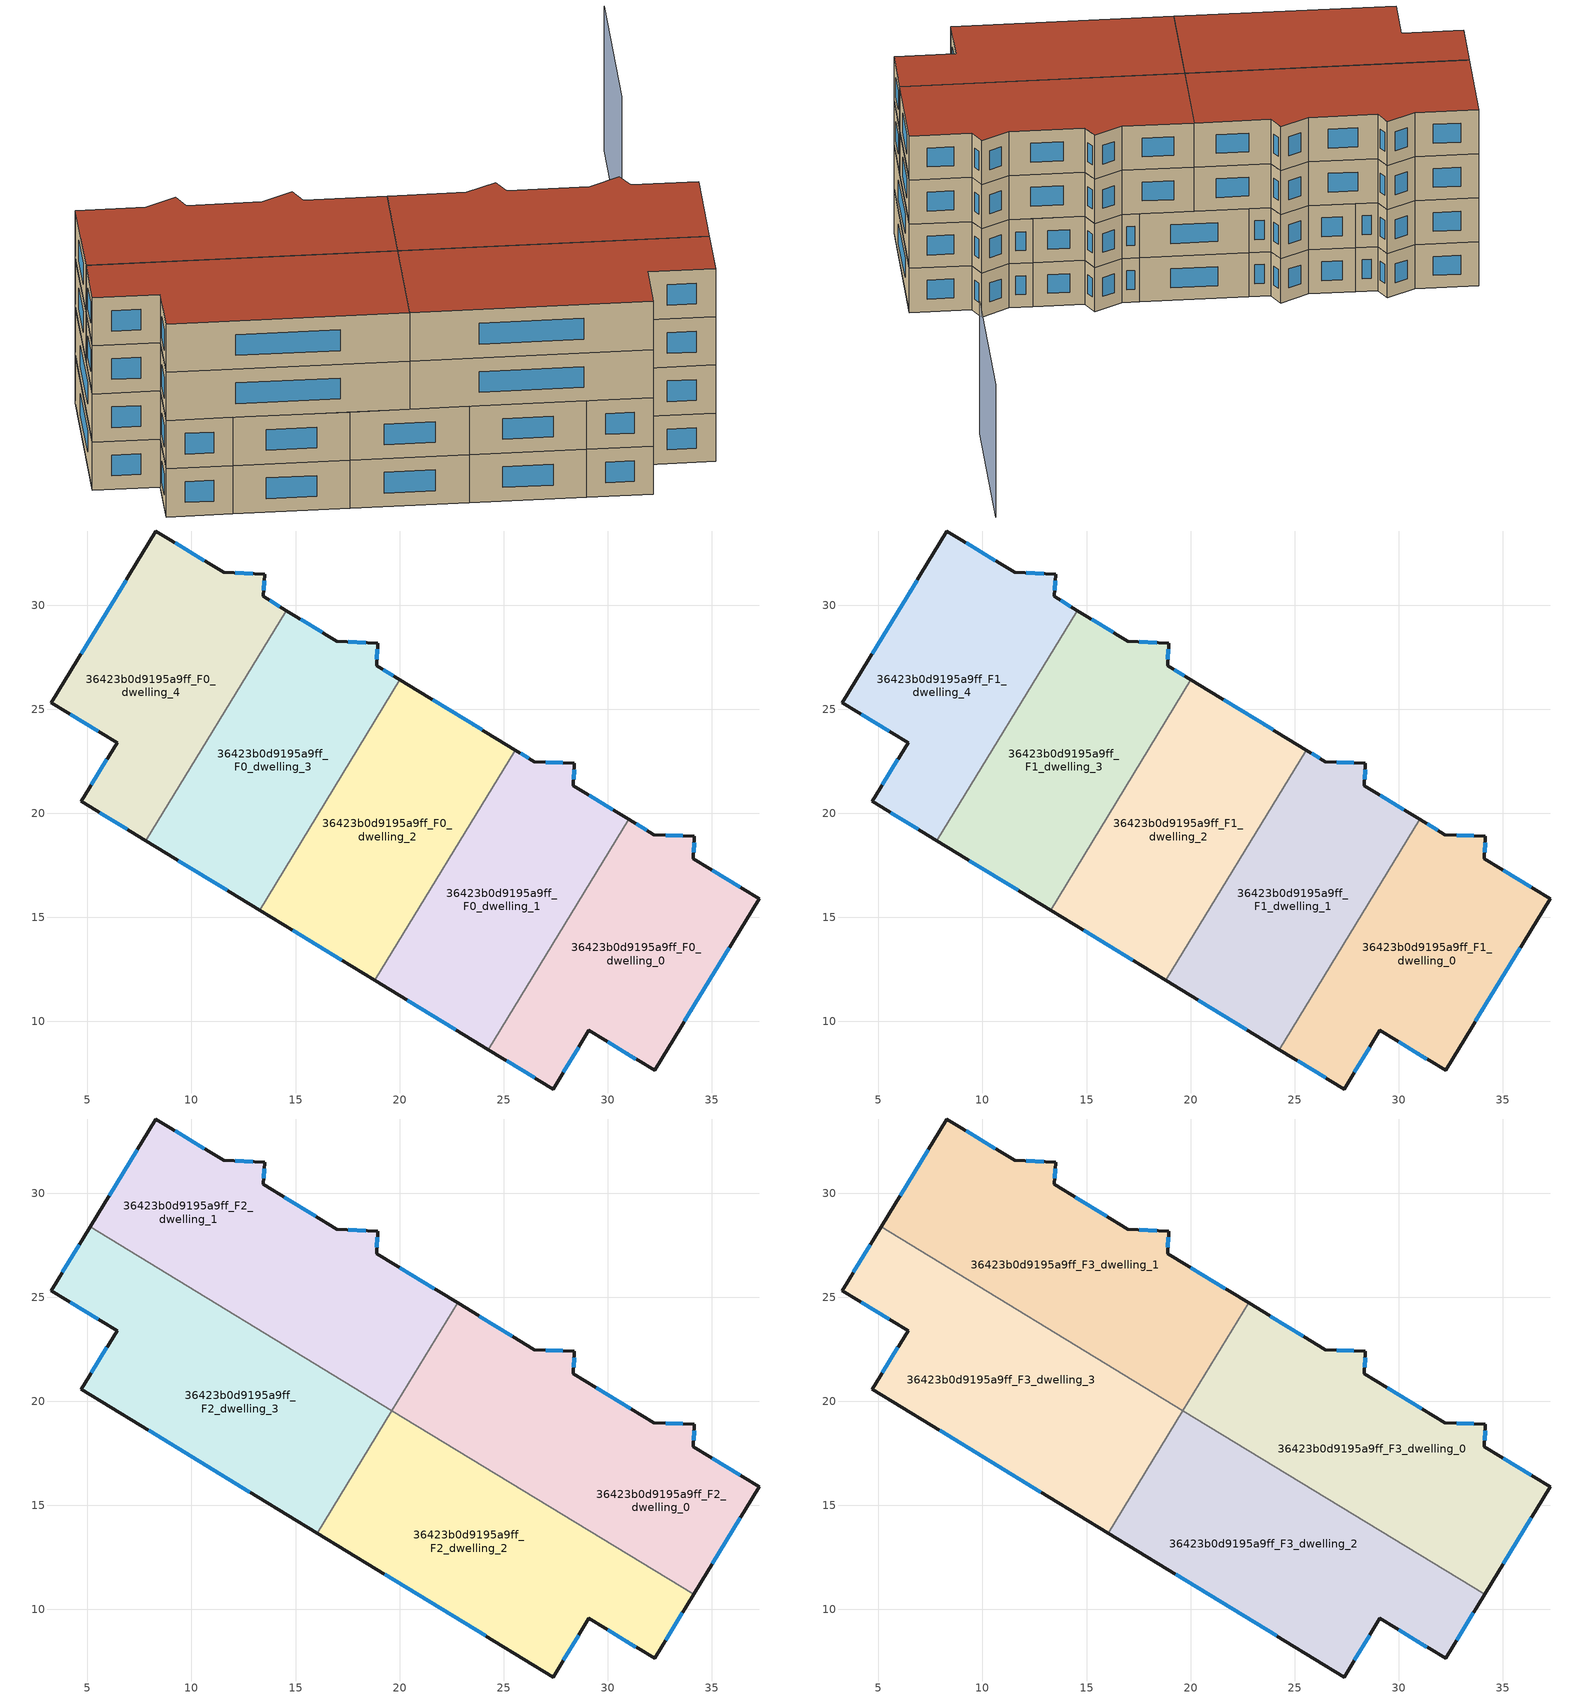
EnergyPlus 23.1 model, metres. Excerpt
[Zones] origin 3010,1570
36423b0d9195a9ff_F0_dwelling_0
 floor ground (EU_floor_Construction): 34.17,18.9 34.11,17.82 37.28,15.89 32.25,7.64 29.09,9.57 27.38,6.75 24.27,8.65 31.01,19.71 32.22,18.97 z0
 wall outside (EU_wall_Construction): 24.27,8.65 27.38,6.75 29.09,9.57 32.25,7.64 37.28,15.89 34.11,17.82 34.17,18.9 32.22,18.97 31.01,19.71 z0:3
 wall to 36423b0d9195a9ff_F0_dwelling_1 (EU_wall_Construction): 31.01,19.71 24.27,8.65 z0:3
 window (EU_Window_Construction): 36.38,16.44 35.02,17.27 / 33.69,10 35.84,13.53 / 30,9.02 31.35,8.19 / 27.87,7.56 28.6,8.76 / 25.16,8.11 26.49,7.29 / 31.88,19.18 31.36,19.5 / 33.61,18.92 32.78,18.95 / 34.13,18.13 34.15,18.59 z0.86:2.14
36423b0d9195a9ff_F0_dwelling_1
 floor ground (EU_floor_Construction): 28.4,22.4 28.35,21.33 31.01,19.71 24.27,8.65 18.81,11.98 25.55,23.04 26.47,22.48 z0
 wall outside (EU_wall_Construction): 31.01,19.71 28.35,21.33 28.4,22.4 26.47,22.48 25.55,23.04 / 18.81,11.98 24.27,8.65 z0:3
 wall to 36423b0d9195a9ff_F0_dwelling_2 (EU_wall_Construction): 25.55,23.04 18.81,11.98 z0:3
 window (EU_Window_Construction): 30.25,20.17 29.11,20.87 / 20.37,11.03 22.71,9.6 / 26.21,22.64 25.81,22.88 / 27.85,22.42 27.02,22.46 / 28.36,21.64 28.39,22.09 z0.86:2.14
36423b0d9195a9ff_F0_dwelling_2
 floor ground (EU_floor_Construction): 25.55,23.04 18.81,11.98 13.27,15.35 20.02,26.41 z0
 wall outside (EU_wall_Construction): 25.55,23.04 20.02,26.41 / 13.27,15.35 18.81,11.98 z0:3
 wall to 36423b0d9195a9ff_F0_dwelling_3 (EU_wall_Construction): 20.02,26.41 13.27,15.35 z0:3
 window (EU_Window_Construction): 23.97,24 21.6,25.45 / 14.85,14.39 17.23,12.94 z0.86:2.14
36423b0d9195a9ff_F0_dwelling_3
 floor ground (EU_floor_Construction): 18.94,28.18 18.9,27.1 20.02,26.41 13.27,15.35 7.81,18.68 14.56,29.74 16.98,28.27 z0
 wall outside (EU_wall_Construction): 20.02,26.41 18.9,27.1 18.94,28.18 16.98,28.27 14.56,29.74 / 7.81,18.68 13.27,15.35 z0:3
 wall to 36423b0d9195a9ff_F0_dwelling_4 (EU_wall_Construction): 14.56,29.74 7.81,18.68 z0:3
 window (EU_Window_Construction): 19.7,26.61 19.22,26.9 / 9.37,17.73 11.71,16.3 / 16.29,28.69 15.25,29.32 / 18.38,28.21 17.54,28.24 / 18.91,27.41 18.93,27.87 z0.86:2.14
36423b0d9195a9ff_F0_dwelling_4
 floor ground (EU_floor_Construction): 13.51,31.48 13.45,30.42 14.56,29.74 7.81,18.68 4.71,20.58 6.42,23.39 3.26,25.32 8.29,33.56 11.55,31.57 z0
 wall outside (EU_wall_Construction): 14.56,29.74 13.45,30.42 13.51,31.48 11.55,31.57 8.29,33.56 3.26,25.32 6.42,23.39 4.71,20.58 7.81,18.68 z0:3
 window (EU_Window_Construction): 10.62,32.14 9.22,33 / 12.95,31.51 12.11,31.55 / 13.47,30.72 13.5,31.18 / 14.24,29.94 13.77,30.23 / 5.59,20.03 6.93,19.22 / 5.93,22.59 5.2,21.38 / 4.17,24.77 5.52,23.94 / 6.86,31.21 4.7,27.67 z0.86:2.14
36423b0d9195a9ff_F1_dwelling_0
 floor to 36423b0d9195a9ff_F0_dwelling_0 (EU_floor_Construction): 34.17,18.9 34.11,17.82 37.28,15.89 32.25,7.64 29.09,9.57 27.38,6.75 24.27,8.65 31.01,19.71 32.22,18.97 z3
 wall outside (EU_wall_Construction): 24.27,8.65 27.38,6.75 29.09,9.57 32.25,7.64 37.28,15.89 34.11,17.82 34.17,18.9 32.22,18.97 31.01,19.71 z3:6
 wall to 36423b0d9195a9ff_F1_dwelling_1 (EU_wall_Construction): 31.01,19.71 24.27,8.65 z3:6
 window (EU_Window_Construction): 36.38,16.44 35.02,17.27 / 33.69,10 35.84,13.53 / 30,9.02 31.35,8.19 / 27.87,7.56 28.6,8.76 / 25.16,8.11 26.49,7.29 / 31.88,19.18 31.36,19.5 / 33.61,18.92 32.78,18.95 / 34.13,18.13 34.15,18.59 z3.86:5.14
36423b0d9195a9ff_F1_dwelling_1
 floor to 36423b0d9195a9ff_F0_dwelling_1 (EU_floor_Construction): 28.4,22.4 28.35,21.33 31.01,19.71 24.27,8.65 18.81,11.98 25.55,23.04 26.47,22.48 z3
 wall outside (EU_wall_Construction): 31.01,19.71 28.35,21.33 28.4,22.4 26.47,22.48 25.55,23.04 / 18.81,11.98 24.27,8.65 z3:6
 wall to 36423b0d9195a9ff_F1_dwelling_2 (EU_wall_Construction): 25.55,23.04 18.81,11.98 z3:6
 window (EU_Window_Construction): 30.25,20.17 29.11,20.87 / 20.37,11.03 22.71,9.6 / 26.21,22.64 25.81,22.88 / 27.85,22.42 27.02,22.46 / 28.36,21.64 28.39,22.09 z3.86:5.14
36423b0d9195a9ff_F1_dwelling_2
 floor to 36423b0d9195a9ff_F0_dwelling_2 (EU_floor_Construction): 25.55,23.04 18.81,11.98 13.27,15.35 20.02,26.41 z3
 wall outside (EU_wall_Construction): 25.55,23.04 20.02,26.41 / 13.27,15.35 18.81,11.98 z3:6
 wall to 36423b0d9195a9ff_F1_dwelling_3 (EU_wall_Construction): 20.02,26.41 13.27,15.35 z3:6
 window (EU_Window_Construction): 23.97,24 21.6,25.45 / 14.85,14.39 17.23,12.94 z3.86:5.14
36423b0d9195a9ff_F1_dwelling_3
 floor to 36423b0d9195a9ff_F0_dwelling_3 (EU_floor_Construction): 18.94,28.18 18.9,27.1 20.02,26.41 13.27,15.35 7.81,18.68 14.56,29.74 16.98,28.27 z3
 wall outside (EU_wall_Construction): 20.02,26.41 18.9,27.1 18.94,28.18 16.98,28.27 14.56,29.74 / 7.81,18.68 13.27,15.35 z3:6
 wall to 36423b0d9195a9ff_F1_dwelling_4 (EU_wall_Construction): 14.56,29.74 7.81,18.68 z3:6
 window (EU_Window_Construction): 19.7,26.61 19.22,26.9 / 9.37,17.73 11.71,16.3 / 16.29,28.69 15.25,29.32 / 18.38,28.21 17.54,28.24 / 18.91,27.41 18.93,27.87 z3.86:5.14
36423b0d9195a9ff_F1_dwelling_4
 floor to 36423b0d9195a9ff_F0_dwelling_4 (EU_floor_Construction): 13.51,31.48 13.45,30.42 14.56,29.74 7.81,18.68 4.71,20.58 6.42,23.39 3.26,25.32 8.29,33.56 11.55,31.57 z3
 wall outside (EU_wall_Construction): 14.56,29.74 13.45,30.42 13.51,31.48 11.55,31.57 8.29,33.56 3.26,25.32 6.42,23.39 4.71,20.58 7.81,18.68 z3:6
 window (EU_Window_Construction): 10.62,32.14 9.22,33 / 12.95,31.51 12.11,31.55 / 13.47,30.72 13.5,31.18 / 14.24,29.94 13.77,30.23 / 5.59,20.03 6.93,19.22 / 5.93,22.59 5.2,21.38 / 4.17,24.77 5.52,23.94 / 6.86,31.21 4.7,27.67 z3.86:5.14
36423b0d9195a9ff_F2_dwelling_0
 floor to 36423b0d9195a9ff_F1_dwelling_0 (EU_floor_Construction): 34.17,18.9 34.11,17.82 37.28,15.89 34.13,10.72 27.86,14.54 31.01,19.71 32.22,18.97 z6
 floor to 36423b0d9195a9ff_F1_dwelling_1 (EU_floor_Construction): 28.4,22.4 28.35,21.33 31.01,19.71 27.86,14.54 22.4,17.87 25.55,23.04 26.47,22.48 z6
 floor to 36423b0d9195a9ff_F1_dwelling_2 (EU_floor_Construction): 25.55,23.04 22.4,17.87 19.63,19.56 22.78,24.73 z6
 wall outside (EU_wall_Construction): 34.13,10.72 37.28,15.89 34.11,17.82 34.17,18.9 32.22,18.97 28.35,21.33 28.4,22.4 26.47,22.48 22.78,24.73 z6:9
 wall to 36423b0d9195a9ff_F2_dwelling_1 (EU_wall_Construction): 22.78,24.73 19.63,19.56 z6:9
 wall to 36423b0d9195a9ff_F2_dwelling_2 (EU_wall_Construction): 19.63,19.55 34.13,10.72 z6:9
 window (EU_Window_Construction): 31.12,19.65 29.46,20.66 / 33.61,18.92 32.78,18.95 / 34.13,18.13 34.15,18.59 / 36.38,16.44 35.02,17.27 / 35.03,12.19 36.38,14.41 / 25.42,23.12 23.84,24.09 / 27.85,22.42 27.02,22.46 / 28.36,21.64 28.39,22.09 z6.86:8.14
36423b0d9195a9ff_F2_dwelling_1
 floor to 36423b0d9195a9ff_F1_dwelling_4 (EU_floor_Construction): 13.51,31.48 13.45,30.42 14.56,29.74 11.4,24.57 5.14,28.39 8.29,33.56 11.55,31.57 z6
 floor to 36423b0d9195a9ff_F1_dwelling_2 (EU_floor_Construction): 22.78,24.73 19.63,19.56 16.87,21.24 20.02,26.41 z6
 floor to 36423b0d9195a9ff_F1_dwelling_3 (EU_floor_Construction): 18.94,28.18 18.9,27.1 20.02,26.41 16.87,21.24 11.4,24.57 14.56,29.74 16.98,28.27 z6
 wall outside (EU_wall_Construction): 22.78,24.73 18.9,27.1 18.94,28.18 16.98,28.27 13.45,30.42 13.51,31.48 11.55,31.57 8.29,33.56 5.14,28.39 z6:9
 wall to 36423b0d9195a9ff_F2_dwelling_3 (EU_wall_Construction): 5.14,28.39 19.63,19.56 z6:9
 window (EU_Window_Construction): 15.97,28.88 14.46,29.8 / 18.38,28.21 17.54,28.24 / 18.91,27.41 18.93,27.87 / 21.67,25.4 20.01,26.42 / 7.39,32.09 6.04,29.87 / 10.62,32.14 9.22,33 / 12.95,31.51 12.11,31.55 / 13.47,30.72 13.5,31.18 z6.86:8.14
36423b0d9195a9ff_F2_dwelling_2
 floor to 36423b0d9195a9ff_F1_dwelling_1 (EU_floor_Construction): 27.86,14.54 24.27,8.65 18.81,11.98 22.4,17.87 z6
 floor to 36423b0d9195a9ff_F1_dwelling_0 (EU_floor_Construction): 34.13,10.72 32.25,7.64 29.09,9.57 27.38,6.75 24.27,8.65 27.86,14.54 z6
 floor to 36423b0d9195a9ff_F1_dwelling_2 (EU_floor_Construction): 22.4,17.87 18.81,11.98 16.04,13.66 19.63,19.55 z6
 wall outside (EU_wall_Construction): 16.04,13.66 27.38,6.75 29.09,9.57 32.25,7.64 34.13,10.72 z6:9
 wall to 36423b0d9195a9ff_F2_dwelling_3 (EU_wall_Construction): 19.63,19.55 16.04,13.66 z6:9
 window (EU_Window_Construction): 27.87,7.56 28.6,8.76 / 19.28,11.69 24.14,8.73 / 32.79,8.52 33.59,9.84 / 30,9.02 31.35,8.19 z6.86:8.14
36423b0d9195a9ff_F2_dwelling_3
 floor to 36423b0d9195a9ff_F1_dwelling_2 (EU_floor_Construction): 19.63,19.55 16.04,13.66 13.27,15.35 16.87,21.24 z6
 floor to 36423b0d9195a9ff_F1_dwelling_3 (EU_floor_Construction): 16.87,21.24 13.27,15.35 7.81,18.68 11.4,24.57 z6
 floor to 36423b0d9195a9ff_F1_dwelling_4 (EU_floor_Construction): 11.4,24.57 7.81,18.68 4.71,20.58 6.42,23.39 3.26,25.32 5.14,28.39 z6
 wall outside (EU_wall_Construction): 5.14,28.39 3.26,25.32 6.42,23.39 4.71,20.58 16.04,13.66 z6:9
 window (EU_Window_Construction): 7.94,18.6 12.8,15.64 / 5.93,22.59 5.2,21.38 / 4.17,24.77 5.52,23.94 / 4.6,27.51 3.8,26.2 z6.86:8.14
36423b0d9195a9ff_F3_dwelling_0
 floor to 36423b0d9195a9ff_F2_dwelling_0 (EU_floor_Construction): 34.17,18.9 34.11,17.82 37.28,15.89 34.13,10.72 19.63,19.56 22.78,24.73 26.47,22.48 28.4,22.4 28.35,21.33 32.22,18.97 z9
 wall outside (EU_wall_Construction): 34.13,10.72 37.28,15.89 34.11,17.82 34.17,18.9 32.22,18.97 28.35,21.33 28.4,22.4 26.47,22.48 22.78,24.73 z9:12
 wall to 36423b0d9195a9ff_F3_dwelling_1 (EU_wall_Construction): 22.78,24.73 19.63,19.56 z9:12
 wall to 36423b0d9195a9ff_F3_dwelling_2 (EU_wall_Construction): 19.63,19.55 34.13,10.72 z9:12
 window (EU_Window_Construction): 31.12,19.65 29.46,20.66 / 33.61,18.92 32.78,18.95 / 34.13,18.13 34.15,18.59 / 36.38,16.44 35.02,17.27 / 35.03,12.19 36.38,14.41 / 25.42,23.12 23.84,24.09 / 27.85,22.42 27.02,22.46 / 28.36,21.64 28.39,22.09 z9.86:11.14
 roof outside (EU_roof_Construction): 34.13,10.72 37.28,15.89 34.11,17.82 34.17,18.9 32.22,18.97 28.35,21.33 28.4,22.4 26.47,22.48 22.78,24.73 19.63,19.56 z12
36423b0d9195a9ff_F3_dwelling_1
 floor to 36423b0d9195a9ff_F2_dwelling_1 (EU_floor_Construction): 18.94,28.18 18.9,27.1 22.78,24.73 19.63,19.56 5.14,28.39 8.29,33.56 11.55,31.57 13.51,31.48 13.45,30.42 16.98,28.27 z9
 wall outside (EU_wall_Construction): 22.78,24.73 18.9,27.1 18.94,28.18 16.98,28.27 13.45,30.42 13.51,31.48 11.55,31.57 8.29,33.56 5.14,28.39 z9:12
 wall to 36423b0d9195a9ff_F3_dwelling_3 (EU_wall_Construction): 5.14,28.39 19.63,19.56 z9:12
 window (EU_Window_Construction): 15.97,28.88 14.46,29.8 / 18.38,28.21 17.54,28.24 / 18.91,27.41 18.93,27.87 / 21.67,25.4 20.01,26.42 / 7.39,32.09 6.04,29.87 / 10.62,32.14 9.22,33 / 12.95,31.51 12.11,31.55 / 13.47,30.72 13.5,31.18 z9.86:11.14
 roof outside (EU_roof_Construction): 19.63,19.56 22.78,24.73 18.9,27.1 18.94,28.18 16.98,28.27 13.45,30.42 13.51,31.48 11.55,31.57 8.29,33.56 5.14,28.39 z12
36423b0d9195a9ff_F3_dwelling_2
 floor to 36423b0d9195a9ff_F2_dwelling_2 (EU_floor_Construction): 34.13,10.72 32.25,7.64 29.09,9.57 27.38,6.75 16.04,13.66 19.63,19.55 z9
 wall outside (EU_wall_Construction): 16.04,13.66 27.38,6.75 29.09,9.57 32.25,7.64 34.13,10.72 z9:12
 wall to 36423b0d9195a9ff_F3_dwelling_3 (EU_wall_Construction): 19.63,19.55 16.04,13.66 z9:12
 window (EU_Window_Construction): 27.87,7.56 28.6,8.76 / 19.28,11.69 24.14,8.73 / 32.79,8.52 33.59,9.84 / 30,9.02 31.35,8.19 z9.86:11.14
 roof outside (EU_roof_Construction): 32.25,7.64 34.13,10.72 19.63,19.55 16.04,13.66 27.38,6.75 29.09,9.57 z12
36423b0d9195a9ff_F3_dwelling_3
 floor to 36423b0d9195a9ff_F2_dwelling_3 (EU_floor_Construction): 19.63,19.55 16.04,13.66 4.71,20.58 6.42,23.39 3.26,25.32 5.14,28.39 z9
 wall outside (EU_wall_Construction): 5.14,28.39 3.26,25.32 6.42,23.39 4.71,20.58 16.04,13.66 z9:12
 window (EU_Window_Construction): 7.94,18.6 12.8,15.64 / 5.93,22.59 5.2,21.38 / 4.17,24.77 5.52,23.94 / 4.6,27.51 3.8,26.2 z9.86:11.14
 roof outside (EU_roof_Construction): 16.04,13.66 19.63,19.55 5.14,28.39 3.26,25.32 6.42,23.39 4.71,20.58 z12
shading: 48,38.75 42.75,30.14 z0:9
[Building]
EU S2 Campaign: North Axis=0; Terrain=City; Solar Distribution=FullExterior
[Site:Location]
Helsinki-Vantaa.AP: Latitude=60.317; Longitude=24.963; Time Zone=2; Elevation=54.6
[SizingPeriod:WeatherFileDays]
AnnualSizingPeriod: Begin Month=1; Begin Day of Month=1; End Month=12; End Day of Month=31; Day of Week for Start Day=Monday; Use Weather File Daylight Saving Period=No; Use Weather File Rain and Snow Indicators=No
[MATERIAL]
EU_InternalMass_Material: Roughness=MediumRough; Thickness=0.1; Conductivity=1; Density=1800; Specific Heat=900; Thermal Absorptance=0.9; Solar Absorptance=0.7; Visible Absorptance=0.7
[MATERIAL:NOMASS] Roughness=MediumRough; Thermal Absorptance=0.9; Solar Absorptance=0.7; Visible Absorptance=0.7
Name | Thermal Resistance
EU_wall_NoMass | 5.91765
EU_roof_NoMass | 11.1778
EU_floor_NoMass | 6.2875
[WINDOWMATERIAL:SIMPLEGLAZINGSYSTEM]
EU_Window_SimpleGlazing: UFactor=0.994035; Solar Heat Gain Coefficient=0.7; Visible Transmittance=0.7
[CONSTRUCTION]
EU_wall_Construction: EU_wall_NoMass
EU_roof_Construction: EU_roof_NoMass
EU_floor_Construction: EU_floor_NoMass
EU_Window_Construction: EU_Window_SimpleGlazing
EU_InternalMass_Construction: EU_InternalMass_Material
[ZONE] Type=1; Multiplier=1; Ceiling Height=autocalculate; Floor Area=autocalculate; Part of Total Floor Area=Yes
Name | Volume
36423b0d9195a9ff_F0_dwelling_0; 36423b0d9195a9ff_F1_dwelling_0 | 251.81
36423b0d9195a9ff_F2_dwelling_0; 36423b0d9195a9ff_F3_dwelling_0 | 314.767
36423b0d9195a9ff_F0_dwelling_1; 36423b0d9195a9ff_F1_dwelling_1 | 251.795
36423b0d9195a9ff_F2_dwelling_1; 36423b0d9195a9ff_F3_dwelling_1 | 314.751
36423b0d9195a9ff_F0_dwelling_2; 36423b0d9195a9ff_F1_dwelling_2 | 251.834
36423b0d9195a9ff_F2_dwelling_2; 36423b0d9195a9ff_F3_dwelling_2 | 314.741
36423b0d9195a9ff_F0_dwelling_3; 36423b0d9195a9ff_F1_dwelling_3 | 251.825
36423b0d9195a9ff_F2_dwelling_3; 36423b0d9195a9ff_F3_dwelling_3 | 314.763
36423b0d9195a9ff_F0_dwelling_4; 36423b0d9195a9ff_F1_dwelling_4 | 251.799
[INTERNALMASS] Construction=EU_InternalMass_Construction
Name | Zone or ZoneList | Surface Area
36423b0d9195a9ff_F0_dwelling_0_EU_InternalMass | 36423b0d9195a9ff_F0_dwelling_0 | 83.9364
36423b0d9195a9ff_F0_dwelling_1_EU_InternalMass | 36423b0d9195a9ff_F0_dwelling_1 | 83.9316
36423b0d9195a9ff_F0_dwelling_2_EU_InternalMass | 36423b0d9195a9ff_F0_dwelling_2 | 83.9447
36423b0d9195a9ff_F0_dwelling_3_EU_InternalMass | 36423b0d9195a9ff_F0_dwelling_3 | 83.9416
36423b0d9195a9ff_F0_dwelling_4_EU_InternalMass | 36423b0d9195a9ff_F0_dwelling_4 | 83.9326
36423b0d9195a9ff_F1_dwelling_0_EU_InternalMass | 36423b0d9195a9ff_F1_dwelling_0 | 83.9364
36423b0d9195a9ff_F1_dwelling_1_EU_InternalMass | 36423b0d9195a9ff_F1_dwelling_1 | 83.9316
36423b0d9195a9ff_F1_dwelling_2_EU_InternalMass | 36423b0d9195a9ff_F1_dwelling_2 | 83.9447
36423b0d9195a9ff_F1_dwelling_3_EU_InternalMass | 36423b0d9195a9ff_F1_dwelling_3 | 83.9416
36423b0d9195a9ff_F1_dwelling_4_EU_InternalMass | 36423b0d9195a9ff_F1_dwelling_4 | 83.9326
36423b0d9195a9ff_F2_dwelling_0_EU_InternalMass | 36423b0d9195a9ff_F2_dwelling_0 | 104.922
36423b0d9195a9ff_F2_dwelling_1_EU_InternalMass | 36423b0d9195a9ff_F2_dwelling_1 | 104.917
36423b0d9195a9ff_F2_dwelling_2_EU_InternalMass | 36423b0d9195a9ff_F2_dwelling_2 | 104.914
36423b0d9195a9ff_F2_dwelling_3_EU_InternalMass | 36423b0d9195a9ff_F2_dwelling_3 | 104.921
36423b0d9195a9ff_F3_dwelling_0_EU_InternalMass | 36423b0d9195a9ff_F3_dwelling_0 | 104.922
36423b0d9195a9ff_F3_dwelling_1_EU_InternalMass | 36423b0d9195a9ff_F3_dwelling_1 | 104.917
36423b0d9195a9ff_F3_dwelling_2_EU_InternalMass | 36423b0d9195a9ff_F3_dwelling_2 | 104.914
36423b0d9195a9ff_F3_dwelling_3_EU_InternalMass | 36423b0d9195a9ff_F3_dwelling_3 | 104.921
[OTHEREQUIPMENT] Fuel Type=Electricity; Design Level Calculation Method=Watts/Area; Power per Zone Floor Area=1; Fraction Latent=0; Fraction Radiant=0; Fraction Lost=0; Carbon Dioxide Generation Rate=0; EndUse Subcategory=EU_Step8_InternalGains
Name | Zone or ZoneList or Space or SpaceList | Schedule
EU_Step8_InternalGain_36423b0d9195a9ff_F0_dwelling_0_f000 | 36423b0d9195a9ff_F0_dwelling_0 | EU_Step8_GainSchedule_36423b0d9195a9ff_F0_dwelling_0_f000
EU_Step8_InternalGain_36423b0d9195a9ff_F0_dwelling_1_f000 | 36423b0d9195a9ff_F0_dwelling_1 | EU_Step8_GainSchedule_36423b0d9195a9ff_F0_dwelling_1_f000
EU_Step8_InternalGain_36423b0d9195a9ff_F0_dwelling_2_f000 | 36423b0d9195a9ff_F0_dwelling_2 | EU_Step8_GainSchedule_36423b0d9195a9ff_F0_dwelling_2_f000
EU_Step8_InternalGain_36423b0d9195a9ff_F0_dwelling_3_f000 | 36423b0d9195a9ff_F0_dwelling_3 | EU_Step8_GainSchedule_36423b0d9195a9ff_F0_dwelling_3_f000
EU_Step8_InternalGain_36423b0d9195a9ff_F0_dwelling_4_f000 | 36423b0d9195a9ff_F0_dwelling_4 | EU_Step8_GainSchedule_36423b0d9195a9ff_F0_dwelling_4_f000
EU_Step8_InternalGain_36423b0d9195a9ff_F1_dwelling_0_f000 | 36423b0d9195a9ff_F1_dwelling_0 | EU_Step8_GainSchedule_36423b0d9195a9ff_F1_dwelling_0_f000
EU_Step8_InternalGain_36423b0d9195a9ff_F1_dwelling_1_f000 | 36423b0d9195a9ff_F1_dwelling_1 | EU_Step8_GainSchedule_36423b0d9195a9ff_F1_dwelling_1_f000
EU_Step8_InternalGain_36423b0d9195a9ff_F1_dwelling_2_f000 | 36423b0d9195a9ff_F1_dwelling_2 | EU_Step8_GainSchedule_36423b0d9195a9ff_F1_dwelling_2_f000
EU_Step8_InternalGain_36423b0d9195a9ff_F1_dwelling_3_f000 | 36423b0d9195a9ff_F1_dwelling_3 | EU_Step8_GainSchedule_36423b0d9195a9ff_F1_dwelling_3_f000
EU_Step8_InternalGain_36423b0d9195a9ff_F1_dwelling_4_f000 | 36423b0d9195a9ff_F1_dwelling_4 | EU_Step8_GainSchedule_36423b0d9195a9ff_F1_dwelling_4_f000
EU_Step8_InternalGain_36423b0d9195a9ff_F2_dwelling_0_f000 | 36423b0d9195a9ff_F2_dwelling_0 | EU_Step8_GainSchedule_36423b0d9195a9ff_F2_dwelling_0_f000
EU_Step8_InternalGain_36423b0d9195a9ff_F2_dwelling_1_f000 | 36423b0d9195a9ff_F2_dwelling_1 | EU_Step8_GainSchedule_36423b0d9195a9ff_F2_dwelling_1_f000
EU_Step8_InternalGain_36423b0d9195a9ff_F2_dwelling_2_f000 | 36423b0d9195a9ff_F2_dwelling_2 | EU_Step8_GainSchedule_36423b0d9195a9ff_F2_dwelling_2_f000
EU_Step8_InternalGain_36423b0d9195a9ff_F2_dwelling_3_f000 | 36423b0d9195a9ff_F2_dwelling_3 | EU_Step8_GainSchedule_36423b0d9195a9ff_F2_dwelling_3_f000
EU_Step8_InternalGain_36423b0d9195a9ff_F3_dwelling_0_f000 | 36423b0d9195a9ff_F3_dwelling_0 | EU_Step8_GainSchedule_36423b0d9195a9ff_F3_dwelling_0_f000
EU_Step8_InternalGain_36423b0d9195a9ff_F3_dwelling_1_f000 | 36423b0d9195a9ff_F3_dwelling_1 | EU_Step8_GainSchedule_36423b0d9195a9ff_F3_dwelling_1_f000
EU_Step8_InternalGain_36423b0d9195a9ff_F3_dwelling_2_f000 | 36423b0d9195a9ff_F3_dwelling_2 | EU_Step8_GainSchedule_36423b0d9195a9ff_F3_dwelling_2_f000
EU_Step8_InternalGain_36423b0d9195a9ff_F3_dwelling_3_f000 | 36423b0d9195a9ff_F3_dwelling_3 | EU_Step8_GainSchedule_36423b0d9195a9ff_F3_dwelling_3_f000
[ZONEVENTILATION:DESIGNFLOWRATE] Schedule=EU_AlwaysOn; Design Flow Rate Calculation Method=AirChanges/Hour; Air Changes per Hour=0.596421; Ventilation Type=Natural; Fan Pressure Rise=0; Fan Total Efficiency=1; Constant Term Coefficient=1; Temperature Term Coefficient=0; Velocity Term Coefficient=0; Velocity Squared Term Coefficient=0; Minimum Indoor Temperature=-100; Maximum Indoor Temperature=100; Delta Temperature=-100; Minimum Outdoor Temperature=-100; Maximum Outdoor Temperature=100; Maximum Wind Speed=40
Name | Zone or ZoneList or Space or SpaceList
EU_ConstantAir_36423b0d9195a9ff_F0_dwelling_0 | 36423b0d9195a9ff_F0_dwelling_0
EU_ConstantAir_36423b0d9195a9ff_F0_dwelling_1 | 36423b0d9195a9ff_F0_dwelling_1
EU_ConstantAir_36423b0d9195a9ff_F0_dwelling_2 | 36423b0d9195a9ff_F0_dwelling_2
EU_ConstantAir_36423b0d9195a9ff_F0_dwelling_3 | 36423b0d9195a9ff_F0_dwelling_3
EU_ConstantAir_36423b0d9195a9ff_F0_dwelling_4 | 36423b0d9195a9ff_F0_dwelling_4
EU_ConstantAir_36423b0d9195a9ff_F1_dwelling_0 | 36423b0d9195a9ff_F1_dwelling_0
EU_ConstantAir_36423b0d9195a9ff_F1_dwelling_1 | 36423b0d9195a9ff_F1_dwelling_1
EU_ConstantAir_36423b0d9195a9ff_F1_dwelling_2 | 36423b0d9195a9ff_F1_dwelling_2
EU_ConstantAir_36423b0d9195a9ff_F1_dwelling_3 | 36423b0d9195a9ff_F1_dwelling_3
EU_ConstantAir_36423b0d9195a9ff_F1_dwelling_4 | 36423b0d9195a9ff_F1_dwelling_4
EU_ConstantAir_36423b0d9195a9ff_F2_dwelling_0 | 36423b0d9195a9ff_F2_dwelling_0
EU_ConstantAir_36423b0d9195a9ff_F2_dwelling_1 | 36423b0d9195a9ff_F2_dwelling_1
EU_ConstantAir_36423b0d9195a9ff_F2_dwelling_2 | 36423b0d9195a9ff_F2_dwelling_2
EU_ConstantAir_36423b0d9195a9ff_F2_dwelling_3 | 36423b0d9195a9ff_F2_dwelling_3
EU_ConstantAir_36423b0d9195a9ff_F3_dwelling_0 | 36423b0d9195a9ff_F3_dwelling_0
EU_ConstantAir_36423b0d9195a9ff_F3_dwelling_1 | 36423b0d9195a9ff_F3_dwelling_1
EU_ConstantAir_36423b0d9195a9ff_F3_dwelling_2 | 36423b0d9195a9ff_F3_dwelling_2
EU_ConstantAir_36423b0d9195a9ff_F3_dwelling_3 | 36423b0d9195a9ff_F3_dwelling_3
[HVACTEMPLATE:THERMOSTAT] Constant Heating Setpoint=20; Constant Cooling Setpoint=50
EU_HeatOnly_36423b0d9195a9ff_F0_dwelling_0; EU_HeatOnly_36423b0d9195a9ff_F0_dwelling_1; EU_HeatOnly_36423b0d9195a9ff_F0_dwelling_2; EU_HeatOnly_36423b0d9195a9ff_F0_dwelling_3; EU_HeatOnly_36423b0d9195a9ff_F0_dwelling_4; EU_HeatOnly_36423b0d9195a9ff_F1_dwelling_0; EU_HeatOnly_36423b0d9195a9ff_F1_dwelling_1; EU_HeatOnly_36423b0d9195a9ff_F1_dwelling_2; EU_HeatOnly_36423b0d9195a9ff_F1_dwelling_3; EU_HeatOnly_36423b0d9195a9ff_F1_dwelling_4; EU_HeatOnly_36423b0d9195a9ff_F2_dwelling_0; EU_HeatOnly_36423b0d9195a9ff_F2_dwelling_1; EU_HeatOnly_36423b0d9195a9ff_F2_dwelling_2; EU_HeatOnly_36423b0d9195a9ff_F2_dwelling_3; EU_HeatOnly_36423b0d9195a9ff_F3_dwelling_0; EU_HeatOnly_36423b0d9195a9ff_F3_dwelling_1; EU_HeatOnly_36423b0d9195a9ff_F3_dwelling_2; EU_HeatOnly_36423b0d9195a9ff_F3_dwelling_3
[HVACTEMPLATE:ZONE:IDEALLOADSAIRSYSTEM] System Availability Schedule=EU_AlwaysOn; Maximum Heating Supply Air Temperature=50; Minimum Cooling Supply Air Temperature=13; Maximum Heating Supply Air Humidity Ratio=0.0156; Minimum Cooling Supply Air Humidity Ratio=0.0077; Heating Limit=NoLimit; Cooling Limit=NoLimit; Heating Availability Schedule=EU_AlwaysOn; Cooling Availability Schedule=EU_CoolingOff; Dehumidification Control Type=ConstantSensibleHeatRatio; Cooling Sensible Heat Ratio=0.7; Dehumidification Setpoint=60; Humidification Control Type=None; Humidification Setpoint=30; Outdoor Air Method=None; Outdoor Air Flow Rate per Person=0.00944; Outdoor Air Flow Rate per Zone Floor Area=0; Outdoor Air Flow Rate per Zone=0; Demand Controlled Ventilation Type=None; Outdoor Air Economizer Type=NoEconomizer; Heat Recovery Type=None; Sensible Heat Recovery Effectiveness=0.7; Latent Heat Recovery Effectiveness=0.65
Name | Template Thermostat
36423b0d9195a9ff_F0_dwelling_0 | EU_HeatOnly_36423b0d9195a9ff_F0_dwelling_0
36423b0d9195a9ff_F0_dwelling_1 | EU_HeatOnly_36423b0d9195a9ff_F0_dwelling_1
36423b0d9195a9ff_F0_dwelling_2 | EU_HeatOnly_36423b0d9195a9ff_F0_dwelling_2
36423b0d9195a9ff_F0_dwelling_3 | EU_HeatOnly_36423b0d9195a9ff_F0_dwelling_3
36423b0d9195a9ff_F0_dwelling_4 | EU_HeatOnly_36423b0d9195a9ff_F0_dwelling_4
36423b0d9195a9ff_F1_dwelling_0 | EU_HeatOnly_36423b0d9195a9ff_F1_dwelling_0
36423b0d9195a9ff_F1_dwelling_1 | EU_HeatOnly_36423b0d9195a9ff_F1_dwelling_1
36423b0d9195a9ff_F1_dwelling_2 | EU_HeatOnly_36423b0d9195a9ff_F1_dwelling_2
36423b0d9195a9ff_F1_dwelling_3 | EU_HeatOnly_36423b0d9195a9ff_F1_dwelling_3
36423b0d9195a9ff_F1_dwelling_4 | EU_HeatOnly_36423b0d9195a9ff_F1_dwelling_4
36423b0d9195a9ff_F2_dwelling_0 | EU_HeatOnly_36423b0d9195a9ff_F2_dwelling_0
36423b0d9195a9ff_F2_dwelling_1 | EU_HeatOnly_36423b0d9195a9ff_F2_dwelling_1
36423b0d9195a9ff_F2_dwelling_2 | EU_HeatOnly_36423b0d9195a9ff_F2_dwelling_2
36423b0d9195a9ff_F2_dwelling_3 | EU_HeatOnly_36423b0d9195a9ff_F2_dwelling_3
36423b0d9195a9ff_F3_dwelling_0 | EU_HeatOnly_36423b0d9195a9ff_F3_dwelling_0
36423b0d9195a9ff_F3_dwelling_1 | EU_HeatOnly_36423b0d9195a9ff_F3_dwelling_1
36423b0d9195a9ff_F3_dwelling_2 | EU_HeatOnly_36423b0d9195a9ff_F3_dwelling_2
36423b0d9195a9ff_F3_dwelling_3 | EU_HeatOnly_36423b0d9195a9ff_F3_dwelling_3
[SIZING:ZONE] Zone Cooling Design Supply Air Temperature Input Method=SupplyAirTemperature; Zone Cooling Design Supply Air Temperature=13; Zone Heating Design Supply Air Temperature Input Method=SupplyAirTemperature; Zone Heating Design Supply Air Temperature=50; Zone Cooling Design Supply Air Humidity Ratio=0.008; Zone Heating Design Supply Air Humidity Ratio=0.008; Cooling Design Air Flow Method=DesignDay; Cooling Design Air Flow Rate=0; Cooling Minimum Air Flow per Zone Floor Area=0.000762; Cooling Minimum Air Flow=0; Cooling Minimum Air Flow Fraction=0.2; Heating Design Air Flow Method=DesignDay; Heating Design Air Flow Rate=0; Heating Maximum Air Flow per Zone Floor Area=0.002032; Heating Maximum Air Flow=0.141576; Heating Maximum Air Flow Fraction=0.3; Account for Dedicated Outdoor Air System=No; Dedicated Outdoor Air System Control Strategy=NeutralSupplyAir; Dedicated Outdoor Air Low Setpoint Temperature for Design=autosize; Dedicated Outdoor Air High Setpoint Temperature for Design=autosize; Zone Load Sizing Method=Sensible Load Only No Latent Load; Zone Latent Cooling Design Supply Air Humidity Ratio Input Method=HumidityRatioDifference; Zone Cooling Design Supply Air Humidity Ratio Difference=0.005; Zone Latent Heating Design Supply Air Humidity Ratio Input Method=HumidityRatioDifference; Zone Humidification Design Supply Air Humidity Ratio Difference=0.005
36423b0d9195a9ff_F0_dwelling_0; 36423b0d9195a9ff_F0_dwelling_1; 36423b0d9195a9ff_F0_dwelling_2; 36423b0d9195a9ff_F0_dwelling_3; 36423b0d9195a9ff_F0_dwelling_4; 36423b0d9195a9ff_F1_dwelling_0; 36423b0d9195a9ff_F1_dwelling_1; 36423b0d9195a9ff_F1_dwelling_2; 36423b0d9195a9ff_F1_dwelling_3; 36423b0d9195a9ff_F1_dwelling_4; 36423b0d9195a9ff_F2_dwelling_0; 36423b0d9195a9ff_F2_dwelling_1; 36423b0d9195a9ff_F2_dwelling_2; 36423b0d9195a9ff_F2_dwelling_3; 36423b0d9195a9ff_F3_dwelling_0; 36423b0d9195a9ff_F3_dwelling_1; 36423b0d9195a9ff_F3_dwelling_2; 36423b0d9195a9ff_F3_dwelling_3
[SCHEDULE:CONSTANT]
Name | Hourly Value
EU_AlwaysOn | 1
EU_CoolingOff | 0
[SCHEDULE:FILE] Column Number=1; Rows to Skip at Top=0; Number of Hours of Data=8760; Column Separator=Comma; Interpolate to Timestep=No; Minutes per Item=60; Adjust Schedule for Daylight Savings=Yes
Name | File
EU_Step8_GainSchedule_36423b0d9195a9ff_F0_dwelling_0_f000 | ../../schedules/36423b0d9195a9ff/36423b0d9195a9ff_F0_dwelling_0_f000_gain.csv
EU_Step8_GainSchedule_36423b0d9195a9ff_F0_dwelling_1_f000 | ../../schedules/36423b0d9195a9ff/36423b0d9195a9ff_F0_dwelling_1_f000_gain.csv
EU_Step8_GainSchedule_36423b0d9195a9ff_F0_dwelling_2_f000 | ../../schedules/36423b0d9195a9ff/36423b0d9195a9ff_F0_dwelling_2_f000_gain.csv
EU_Step8_GainSchedule_36423b0d9195a9ff_F0_dwelling_3_f000 | ../../schedules/36423b0d9195a9ff/36423b0d9195a9ff_F0_dwelling_3_f000_gain.csv
EU_Step8_GainSchedule_36423b0d9195a9ff_F0_dwelling_4_f000 | ../../schedules/36423b0d9195a9ff/36423b0d9195a9ff_F0_dwelling_4_f000_gain.csv
EU_Step8_GainSchedule_36423b0d9195a9ff_F1_dwelling_0_f000 | ../../schedules/36423b0d9195a9ff/36423b0d9195a9ff_F1_dwelling_0_f000_gain.csv
EU_Step8_GainSchedule_36423b0d9195a9ff_F1_dwelling_1_f000 | ../../schedules/36423b0d9195a9ff/36423b0d9195a9ff_F1_dwelling_1_f000_gain.csv
EU_Step8_GainSchedule_36423b0d9195a9ff_F1_dwelling_2_f000 | ../../schedules/36423b0d9195a9ff/36423b0d9195a9ff_F1_dwelling_2_f000_gain.csv
EU_Step8_GainSchedule_36423b0d9195a9ff_F1_dwelling_3_f000 | ../../schedules/36423b0d9195a9ff/36423b0d9195a9ff_F1_dwelling_3_f000_gain.csv
EU_Step8_GainSchedule_36423b0d9195a9ff_F1_dwelling_4_f000 | ../../schedules/36423b0d9195a9ff/36423b0d9195a9ff_F1_dwelling_4_f000_gain.csv
EU_Step8_GainSchedule_36423b0d9195a9ff_F2_dwelling_0_f000 | ../../schedules/36423b0d9195a9ff/36423b0d9195a9ff_F2_dwelling_0_f000_gain.csv
EU_Step8_GainSchedule_36423b0d9195a9ff_F2_dwelling_1_f000 | ../../schedules/36423b0d9195a9ff/36423b0d9195a9ff_F2_dwelling_1_f000_gain.csv
EU_Step8_GainSchedule_36423b0d9195a9ff_F2_dwelling_2_f000 | ../../schedules/36423b0d9195a9ff/36423b0d9195a9ff_F2_dwelling_2_f000_gain.csv
EU_Step8_GainSchedule_36423b0d9195a9ff_F2_dwelling_3_f000 | ../../schedules/36423b0d9195a9ff/36423b0d9195a9ff_F2_dwelling_3_f000_gain.csv
EU_Step8_GainSchedule_36423b0d9195a9ff_F3_dwelling_0_f000 | ../../schedules/36423b0d9195a9ff/36423b0d9195a9ff_F3_dwelling_0_f000_gain.csv
EU_Step8_GainSchedule_36423b0d9195a9ff_F3_dwelling_1_f000 | ../../schedules/36423b0d9195a9ff/36423b0d9195a9ff_F3_dwelling_1_f000_gain.csv
EU_Step8_GainSchedule_36423b0d9195a9ff_F3_dwelling_2_f000 | ../../schedules/36423b0d9195a9ff/36423b0d9195a9ff_F3_dwelling_2_f000_gain.csv
EU_Step8_GainSchedule_36423b0d9195a9ff_F3_dwelling_3_f000 | ../../schedules/36423b0d9195a9ff/36423b0d9195a9ff_F3_dwelling_3_f000_gain.csv
